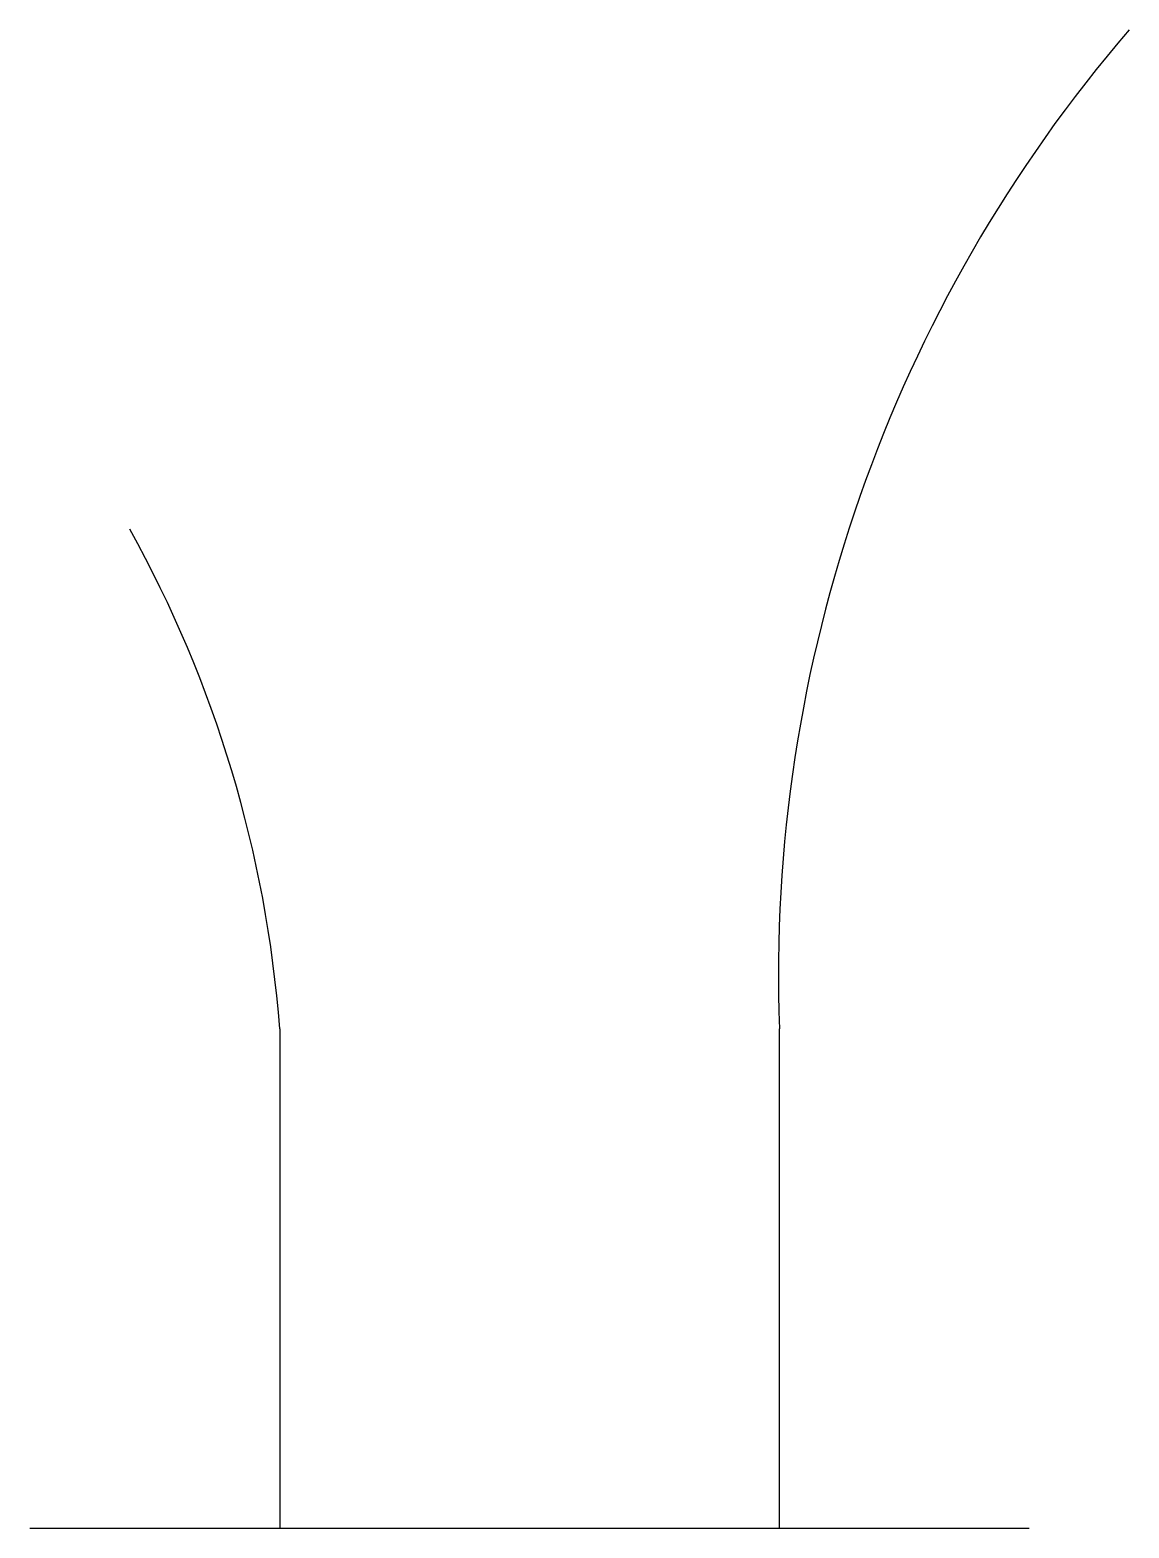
# Model space of a CAD drawing. Extents: x -1 to 1.2, y 0 to 3.
import ezdxf

# ---------------------------------------------------------------- set-up
doc = ezdxf.new("R2010")
doc.units = 0
doc.layers.get('0').update_dxf_attribs({"linetype": 'CONTINUOUS'})

msp = doc.modelspace()

# ---------------------------------------------------------------- linework, layer by layer
at = {"color": 0}
for p, q in [((-0.5, 1), (-0.5, 0)), ((0.5, 1), (0.5, 0)), ((-1, 0), (1, 0))]:
    msp.add_line(p, q, dxfattribs=at)
for centre, radius, start, end in [((3.4045, 1.1059), 2.9064, 139.3312, 182.0887), ((-2.9384, 0.8135), 2.4455, 4.3743, 29.0242)]:
    msp.add_arc(centre, radius, start, end, dxfattribs=at)

doc.saveas('drawing.dxf')
